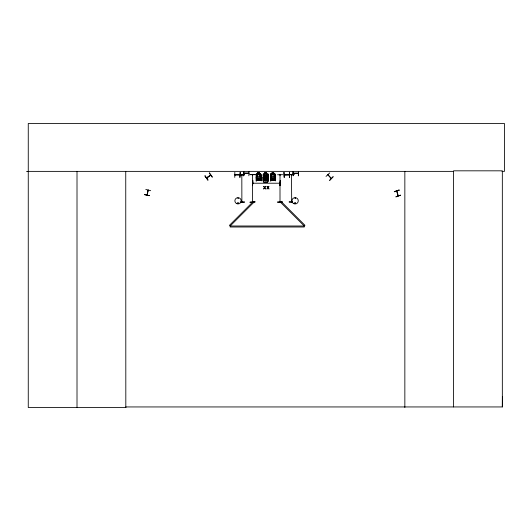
<?xml version="1.0" encoding="UTF-8"?>
<svg xmlns="http://www.w3.org/2000/svg" width="531" height="531" viewBox="0 0 531 531"><rect width="100%" height="100%" fill="white"/><g stroke="black" fill="none" stroke-linecap="round" stroke-linejoin="round"><path stroke-width="0.8" d="M501.968 171.374L504.45 171.374L504.45 123.497L28.262 123.497L28.262 407.503L125.82 407.503L125.754 406.945L502.333 406.945L502.406 396.677M147.167 194.585L146.855 194.977M206.632 178.044L210.727 175.164L206.665 178.064L206.924 177.6M241.87 174.739L242.05 175.303L242.05 174.739M241.817 201.455L241.87 201.913M252.65 175.29L252.65 174.752M252.444 201.913L252.444 201.349L252.623 201.906M279.97 201.88L280.176 201.342L280.182 201.906M291.492 201.913L291.665 201.342L291.672 201.906M237.682 203.174C238.592 202.032 238.18 204.408 237.729 203.094M294.625 203.174C296.072 201.853 295.117 204.442 294.718 203.4M295.362 198.236C294.685 197.18 295.063 199.231 295.336 198.043M242.07 175.23L241.824 174.792L241.87 201.86M252.643 175.23L252.444 174.739M252.617 201.395L252.65 201.8M280.209 174.752L280.01 175.25L280.003 174.739M280.209 201.8L280.176 201.395M291.698 201.8L291.492 174.739M145.773 189.448L150.691 190.702M148.142 190.071L148.222 190.563M148.368 190.125L147.021 195.023M149.39 195.64L144.419 194.605L149.384 195.68M147.08 194.983L148.103 190.131M238.452 203.419C238.087 201.495 237.058 204.309 238.346 203.499M267.591 182.08L268.128 180.799L267.631 182.126L263.721 182.166L263.19 180.859L263.157 177.414M248.82 173.172L243.762 173.179L248.827 173.345M206.459 177.918L210.581 175.051L210.176 175.27M234.828 174.765L235.425 174.998M284.238 174.765L284.802 174.765M396.65 191.114L398.018 195.82M398.257 195.8L396.876 191.087M238.22 198.362L237.888 197.93L238.147 198.388M294.871 202.928C294.705 204.382 296.106 202.411 294.851 203.021M248.78 173.365L248.316 173.398L248.767 173.126M252.895 183.049L253.373 183.255M279.983 183.261L279.445 183.049L280.01 183.042M298.236 173.345L293.192 173.365L298.13 173.398M239.448 174.739L244.492 174.44C243.736 173.929 237.523 175.091 239.906 174.765M239.873 174.978L234.828 174.945M289.315 174.945L284.258 174.971M329.705 172.927L326.027 176.431M331.238 178.456L328.005 174.666M329.678 180.314L333.202 176.657L329.698 180.334M263.25 180.885L263.21 177.427L263.681 176.949L267.558 176.909L268.148 177.387L268.188 180.839M263.21 177.467L263.708 177.029M256.108 174.287L257.774 173.79L257.774 172.509L259.44 172.548M270.418 174.287L270.943 173.79L272.078 173.829L272.078 172.509L273.744 172.548M270.471 174.301L270.969 173.869L274.799 173.869M291.672 174.739L291.672 175.303M205.059 175.914L207.966 180.075M209.221 173.006L212.188 177.128M399.093 190.045L394.307 191.737L399.086 190.018M394.294 191.704L399.159 190.257M400.639 195.222L395.834 196.875L400.62 195.156M279.518 183.029L279.956 183.222L279.498 183.222M234.934 174.739L239.853 174.765M288.857 174.739L289.315 174.765M331.225 178.416L327.866 174.845M266.409 175.715L264.856 175.728L264.869 177.015M267.631 182.126L263.721 182.166M243.802 173.378L248.773 173.345L243.855 173.405M293.212 173.206L298.23 173.172M293.225 173.398L298.183 173.345M249.995 174.473L255.066 174.467M249.995 174.686L255.072 174.653M294.114 174.467L289.043 174.752L294.114 174.44M277.554 174.752L282.631 174.686M243.736 171.48L243.762 175.827L243.457 171.48M248.853 175.794L249.072 171.447M298.502 171.447L298.316 175.794M253.353 183.222L252.895 183.222L279.956 183.222M244.499 201.966L240.151 202.205L244.499 202.152M277.554 201.999L282.631 201.966M292.667 201.913L289.043 201.959L292.674 202.185M277.554 202.205L282.631 202.152M26.55 171.573L28.262 171.566M28.262 171.374L453.593 171.374M234.828 172.316L234.762 177.394M283.959 172.316L284.204 177.394M289.601 172.316L289.574 177.394M264.863 172.548L266.416 172.509L266.416 173.829L267.246 174.254L267.246 176.644M259.44 173.79L261.099 174.281M268.135 177.679L268.135 174.201L267.544 173.75L263.668 173.75L263.137 174.241L263.157 181.011L263.562 181.011L263.562 180.361L267.969 180.361L268.334 180.872L268.334 175.223L267.929 175.223M273.744 173.79L275.41 174.281M260.515 173.829L256.639 173.829L256.108 174.248L256.121 181.058L256.533 181.058L256.533 180.401L260.94 180.401L261.305 180.912L261.305 175.263L260.9 175.263M289.249 174.745L284.311 174.965M263.157 175.13L263.562 175.13M275.211 175.263L275.616 175.263L275.616 180.912L275.25 180.401L270.837 180.401L270.837 181.058L270.432 181.058L270.418 174.248M284.238 177.394L283.985 172.316M260.495 178.914L256.665 178.914L256.161 177.679L256.619 178.993L260.529 178.96L261.099 177.686L261.099 174.248M274.799 178.914L270.969 178.914L270.471 177.679L270.471 174.268M260.9 179.803L260.588 174.035L260.9 179.89L256.533 179.89L256.533 174.042L256.845 179.817M275.211 179.803L274.892 174.035L275.211 179.89L270.837 179.89L270.837 174.042L271.149 179.817M291.692 201.448L291.672 201.853M280.003 174.792L280.003 201.913M209.433 172.86L212.34 177.022M205.052 175.92L207.933 180.095L205.006 175.953M270.418 177.686L270.929 178.993L274.839 178.993L275.41 177.686L275.41 174.248M263.695 178.907L263.197 177.633L263.655 178.954M298.482 171.447L298.508 175.794M293.132 171.48L293.172 175.827L292.866 171.48M291.672 174.792L291.672 175.25M280.003 201.402L280.003 201.86M252.444 201.402L252.444 201.86L252.444 174.792M243.702 171.48L243.756 175.827M502.333 406.945L502.333 170.823L453.593 170.823L453.593 406.945M404.848 171.374L404.848 407.503M289.388 172.316L289.388 177.394M273.744 172.509L273.691 173.869L274.52 174.301L274.52 176.69L273.691 177.712L272.137 177.712L271.301 176.69L271.301 174.301L272.137 173.869L272.137 172.555M268.075 174.221L268.075 177.673M267.617 177.341L267.929 173.989L267.929 179.843L263.562 179.843L263.562 174.002L263.874 177.347M266.469 173.783L266.469 172.469L264.803 172.469L264.863 173.829L264.026 174.254L264.026 176.644M266.416 176.644L266.416 174.254L264.863 174.254L264.863 176.644M259.44 172.509L259.38 173.869L260.217 174.301L260.217 176.69L259.38 177.712L257.827 177.712L256.997 176.69L256.997 174.301L257.827 173.869L257.827 172.555M125.747 171.374L125.82 407.503M77.008 171.374L77.008 407.503M267.139 180.381L266.608 180.427L265.679 179.193C265.062 181.217 263.057 180.553 265.321 178.914L264.265 177.46L265.646 178.622C266.184 176.677 268.255 177.361 266.011 178.914L267.139 180.381M265.334 186.348L264.684 187.397L263.641 186.348L264.465 187.682L263.615 189.029L264.664 187.954L265.726 189.029L264.883 187.669L265.726 186.348L265.334 186.348M268.626 186.348L267.982 187.397L266.934 186.348L267.757 187.682L266.907 189.029L267.956 187.954L269.018 189.029L268.175 187.669L269.018 186.348L268.626 186.348M267.285 179.777L266.469 180.819L264.909 180.832L264.066 179.817L264.04 177.414L264.869 176.982L264.803 175.655L266.462 175.668L266.423 176.996L267.259 177.381L267.285 179.777M253.393 201.388L229.472 225.31L230.169 226.007L304.256 226.007L304.953 225.297L281.025 201.375L280.328 202.072L304.256 225.994L304.256 226.996L230.169 226.996L230.169 226.007L254.097 202.085L253.393 201.388M266.137 175.894L265.135 175.907L265.142 176.332L266.137 176.325L266.137 175.894M266.429 177.394L264.876 177.407L264.903 179.803L266.456 179.79L266.429 177.394M252.822 180.6L252.577 185.671L252.822 180.6M280.275 180.593L280.029 185.671L280.275 180.593M255.072 201.893L249.995 202.205L255.072 201.893M240.191 172.316L239.906 177.394L240.191 172.316M259.101 172.801L258.106 172.801L258.106 173.232L259.101 173.232L259.101 172.801M266.137 172.761L265.135 172.761L265.135 173.186L266.137 173.186L266.137 172.761M273.412 172.801L272.416 172.801L272.416 173.232L273.412 173.232L273.412 172.801M259.38 174.301L257.827 174.301L257.827 176.69L259.38 176.69L259.38 174.301M273.691 174.301L272.137 174.301L272.137 176.69L273.691 176.69L273.691 174.301M236.448 203.526A3.146 3.146 0 0 0 241.167 200.804A3.146 3.146 0 0 0 236.448 198.076A3.146 3.146 0 0 0 236.448 203.526M293.53 203.546A3.166 3.166 0 0 0 298.283 200.804A3.166 3.166 0 0 0 293.53 198.063A3.166 3.166 0 0 0 293.53 203.546"/></g></svg>
